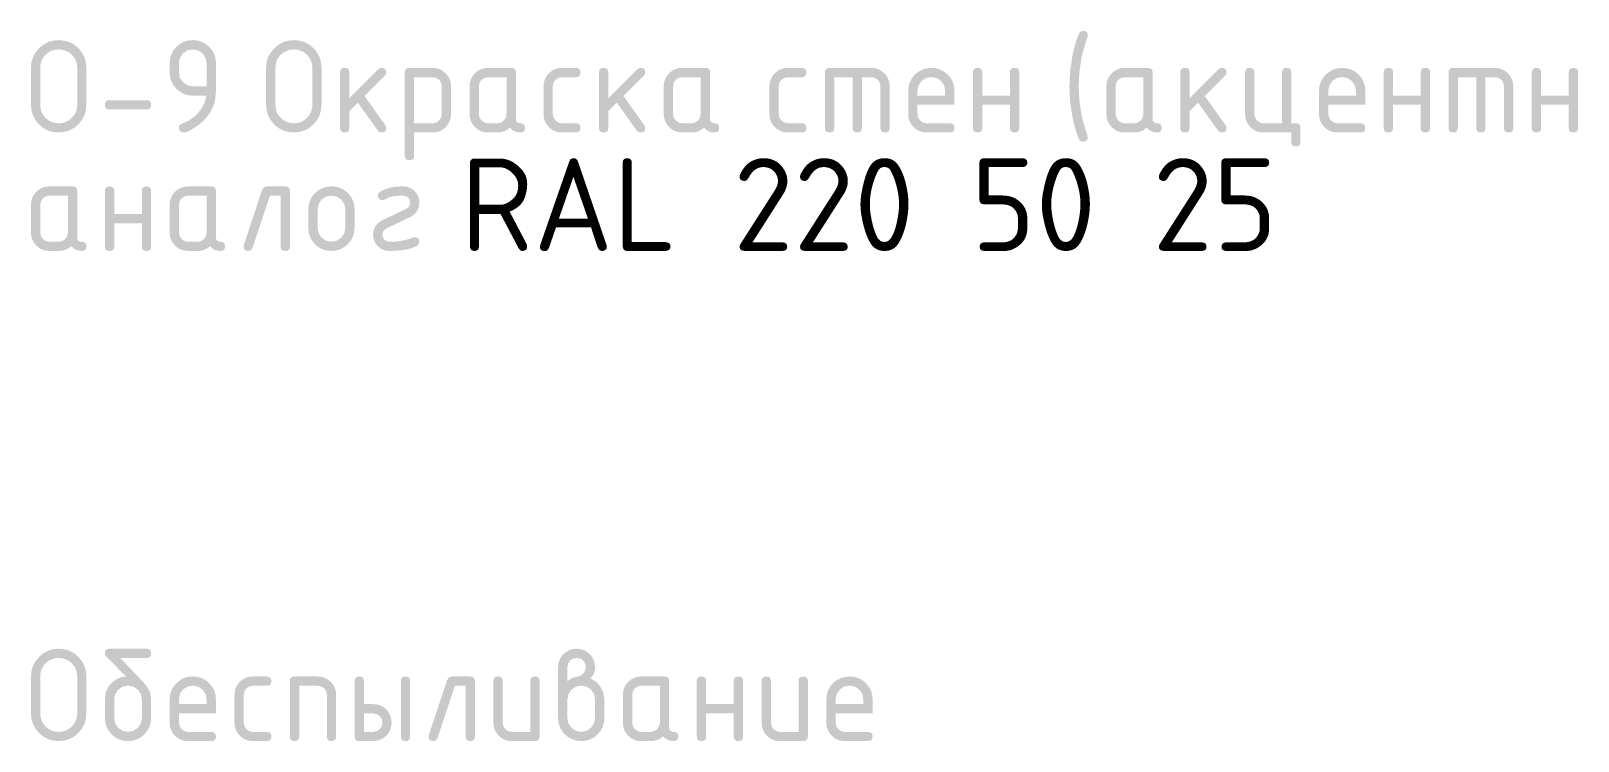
# Model space of a CAD drawing. Header units: millimetres. Extents: x 0 to 1189, y 0 to 841.
# Drawn here: x 1006.1 to 1056.8, y 478.2 to 501.5 of the extents above; entities that cross this region are included whole.
import ezdxf

# ---------------------------------------------------------------- set-up
doc = ezdxf.new("R2010")
doc.units = ezdxf.units.MM

msp = doc.modelspace()

# ---------------------------------------------------------------- hatches: boundary and pattern name
h = msp.add_hatch(color=7)
h.dxf.hatch_style = 2
h.paths.add_polyline_path([(1040.407595, 499.639265), (1040.42992, 499.182583), (1040.496892, 498.729208), (1040.528441, 498.582886), (1040.57234, 498.417289), (1040.628125, 498.231952), (1040.69533, 498.026409), (1040.708559, 497.971287), (1040.697741, 497.91527), (1040.661706, 497.865454), (1040.613543, 497.83307), (1040.555872, 497.82301), (1040.476015, 497.83934), (1040.424683, 497.89081), (1040.365212, 498.040706), (1040.307757, 498.217267), (1040.252678, 498.42008), (1040.200339, 498.648731), (1040.127785, 499.14069), (1040.102773, 499.639265), (1040.127785, 500.137632), (1040.200339, 500.629799), (1040.252678, 500.858303), (1040.307757, 501.060504), (1040.365212, 501.235731), (1040.424683, 501.38331), (1040.476015, 501.438156), (1040.555872, 501.454968), (1040.622518, 501.445459), (1040.67025, 501.416934), (1040.698964, 501.369392), (1040.708559, 501.302832), (1040.69533, 501.247711), (1040.628125, 501.04464), (1040.57234, 500.860482), (1040.528441, 500.695341), (1040.496892, 500.549321), (1040.42992, 500.095947)])
h = msp.add_hatch(color=7)
h.paths.add_polyline_path([(1007.598452, 499.03403), (1007.598452, 500.244499), (1007.587299, 500.366662), (1007.553873, 500.479317), (1007.498226, 500.582463), (1007.42041, 500.676101), (1007.329313, 500.7516), (1007.227416, 500.805912), (1007.11508, 500.838726), (1006.992667, 500.849733), (1006.870504, 500.838726), (1006.757849, 500.805912), (1006.654703, 500.7516), (1006.561065, 500.676101), (1006.483938, 500.582463), (1006.429807, 500.479317), (1006.397897, 500.366662), (1006.387432, 500.244499), (1006.387432, 499.03403), (1006.397897, 498.911617), (1006.429807, 498.799282), (1006.483938, 498.697384), (1006.561065, 498.606287), (1006.654703, 498.528471), (1006.757849, 498.472824), (1006.870504, 498.439398), (1006.992667, 498.428245), (1007.11508, 498.439398), (1007.227416, 498.472824), (1007.329313, 498.528471), (1007.42041, 498.606287), (1007.498226, 498.697384), (1007.553873, 498.799282), (1007.587299, 498.911617)])
h.paths.add_polyline_path([(1007.898865, 499.03403), (1007.882216, 498.852896), (1007.832236, 498.685042), (1007.748874, 498.530728), (1007.632076, 498.390211), (1007.494109, 498.274335), (1007.341104, 498.192462), (1007.173732, 498.143869), (1006.992667, 498.127832), (1006.810223, 498.143869), (1006.642714, 498.192462), (1006.489364, 498.274335), (1006.349398, 498.390211), (1006.232834, 498.530728), (1006.149445, 498.685042), (1006.099336, 498.852896), (1006.08261, 499.03403), (1006.08261, 500.244499), (1006.099336, 500.427253), (1006.149445, 500.594865), (1006.232834, 500.748112), (1006.349398, 500.887767), (1006.489364, 501.004565), (1006.642714, 501.087927), (1006.810223, 501.137907), (1006.992667, 501.154555), (1007.173801, 501.137976), (1007.341655, 501.088479), (1007.495969, 501.006425), (1007.636486, 500.892177), (1007.750734, 500.7516), (1007.832788, 500.596863), (1007.882285, 500.427864), (1007.898865, 500.244499)])
h = msp.add_hatch(color=7)
h.paths.add_polyline_path([(1011.838146, 499.639265), (1011.838146, 500.396634), (1011.805831, 500.572059), (1011.706957, 500.718544), (1011.560058, 500.817418), (1011.385047, 500.849733), (1011.210036, 500.817418), (1011.063137, 500.718544), (1010.964263, 500.572059), (1010.931948, 500.396634), (1010.931948, 500.096222), (1010.964263, 499.919075), (1011.063137, 499.770454), (1011.210036, 499.673027), (1011.385047, 499.639265)])
h.paths.add_polyline_path([(1011.080225, 498.127832), (1011.025655, 498.137892), (1010.974392, 498.170276), (1010.942008, 498.221539), (1010.931948, 498.276109), (1010.950483, 498.362168), (1011.004157, 498.407299), (1011.156293, 498.467588), (1011.283623, 498.534078), (1011.498571, 498.703163), (1011.661275, 498.892919), (1011.771578, 499.103346), (1011.829326, 499.334443), (1011.385047, 499.334443), (1011.23255, 499.348645), (1011.092352, 499.391011), (1010.964142, 499.461179), (1010.847612, 499.558787), (1010.750607, 499.67549), (1010.681765, 499.803251), (1010.640725, 499.942175), (1010.627126, 500.092364), (1010.627126, 500.396634), (1010.640725, 500.54914), (1010.681765, 500.689399), (1010.750607, 500.817772), (1010.847612, 500.934621), (1010.964142, 501.03154), (1011.092352, 501.100192), (1011.23255, 501.141042), (1011.385047, 501.154555), (1011.537544, 501.141042), (1011.677742, 501.100192), (1011.805951, 501.03154), (1011.922482, 500.934621), (1012.017627, 500.820321), (1012.086675, 500.693257), (1012.128748, 500.553481), (1012.142968, 500.401044), (1012.142968, 499.490988), (1012.131659, 499.302471), (1012.097768, 499.124283), (1012.041346, 498.956418), (1011.962445, 498.798868), (1011.861116, 498.651628), (1011.737411, 498.514691), (1011.591382, 498.38805), (1011.423081, 498.2717), (1011.316024, 498.20806), (1011.223127, 498.163179), (1011.144493, 498.136592)])
h = msp.add_hatch(color=7)
h.paths.add_polyline_path([(1015.302359, 499.03403), (1015.302359, 500.244499), (1015.291206, 500.366662), (1015.25778, 500.479317), (1015.202133, 500.582463), (1015.124317, 500.676101), (1015.03322, 500.7516), (1014.931323, 500.805912), (1014.818987, 500.838726), (1014.696574, 500.849733), (1014.574411, 500.838726), (1014.461756, 500.805912), (1014.35861, 500.7516), (1014.264972, 500.676101), (1014.187845, 500.582463), (1014.133714, 500.479317), (1014.101804, 500.366662), (1014.09134, 500.244499), (1014.09134, 499.03403), (1014.101804, 498.911617), (1014.133714, 498.799282), (1014.187845, 498.697384), (1014.264972, 498.606287), (1014.35861, 498.528471), (1014.461756, 498.472824), (1014.574411, 498.439398), (1014.696574, 498.428245), (1014.818987, 498.439398), (1014.931323, 498.472824), (1015.03322, 498.528471), (1015.124317, 498.606287), (1015.202133, 498.697384), (1015.25778, 498.799282), (1015.291206, 498.911617)])
h.paths.add_polyline_path([(1015.602772, 499.03403), (1015.586123, 498.852896), (1015.536144, 498.685042), (1015.452781, 498.530728), (1015.335984, 498.390211), (1015.198016, 498.274335), (1015.045011, 498.192462), (1014.877639, 498.143869), (1014.696574, 498.127832), (1014.51413, 498.143869), (1014.346621, 498.192462), (1014.193271, 498.274335), (1014.053306, 498.390211), (1013.936741, 498.530728), (1013.853352, 498.685042), (1013.803243, 498.852896), (1013.786517, 499.03403), (1013.786517, 500.244499), (1013.803243, 500.427253), (1013.853352, 500.594865), (1013.936741, 500.748112), (1014.053306, 500.887767), (1014.193271, 501.004565), (1014.346621, 501.087927), (1014.51413, 501.137907), (1014.696574, 501.154555), (1014.877708, 501.137976), (1015.045562, 501.088479), (1015.199876, 501.006425), (1015.340393, 500.892177), (1015.454641, 500.7516), (1015.536695, 500.596863), (1015.586192, 500.427864), (1015.602772, 500.244499)])
h = msp.add_hatch(color=7)
h.dxf.hatch_style = 2
h.paths.add_polyline_path([(1016.513951, 499.249555), (1017.466451, 500.202055), (1017.51296, 500.234439), (1017.572284, 500.244499), (1017.639162, 500.235051), (1017.686868, 500.206948), (1017.715454, 500.160551), (1017.724971, 500.096222), (1017.712707, 500.038551), (1017.678118, 499.990389), (1017.013352, 499.321765), (1017.695205, 498.364855), (1017.724971, 498.276109), (1017.715454, 498.20992), (1017.686868, 498.16373), (1017.639162, 498.13666), (1017.572284, 498.127832), (1017.499386, 498.143611), (1017.445505, 498.191222), (1016.793417, 499.105688), (1016.513951, 498.822364), (1016.513951, 498.276109), (1016.504443, 498.20992), (1016.475917, 498.16373), (1016.428375, 498.13666), (1016.361816, 498.127832), (1016.294938, 498.13666), (1016.247232, 498.16373), (1016.218646, 498.20992), (1016.209129, 498.276109), (1016.209129, 500.096222), (1016.218646, 500.160551), (1016.247232, 500.206948), (1016.294938, 500.235051), (1016.361816, 500.244499), (1016.428375, 500.235051), (1016.475917, 500.206948), (1016.504443, 500.160551), (1016.513951, 500.096222)])
h = msp.add_hatch(color=7)
h.paths.add_polyline_path([(1018.331033, 500.096222), (1018.34055, 500.160551), (1018.369136, 500.206948), (1018.416842, 500.235051), (1018.48372, 500.244499), (1019.241089, 500.244499), (1019.363502, 500.233414), (1019.475838, 500.200471), (1019.577736, 500.146133), (1019.668833, 500.070866), (1019.746649, 499.977229), (1019.802296, 499.874082), (1019.835722, 499.761428), (1019.846875, 499.639265), (1019.846875, 498.733067), (1019.835722, 498.610904), (1019.802296, 498.498249), (1019.746649, 498.395103), (1019.668833, 498.301465), (1019.577736, 498.224338), (1019.475838, 498.170207), (1019.363502, 498.138297), (1019.241089, 498.127832), (1018.635855, 498.127832), (1018.635855, 497.366053), (1018.626347, 497.301724), (1018.597821, 497.255328), (1018.550279, 497.227224), (1018.48372, 497.217776), (1018.416842, 497.227224), (1018.369136, 497.255328), (1018.34055, 497.301724), (1018.331033, 497.366053)])
h.paths.add_polyline_path([(1018.635855, 499.939677), (1018.635855, 498.428245), (1019.241089, 498.428245), (1019.356638, 498.450569), (1019.452756, 498.517542), (1019.519729, 498.615796), (1019.542053, 498.733067), (1019.542053, 499.639265), (1019.52028, 499.756536), (1019.457166, 499.85479), (1019.358843, 499.919558), (1019.241089, 499.939677)])
h = msp.add_hatch(color=7)
h.paths.add_polyline_path([(1021.663957, 499.939677), (1021.058723, 499.939677), (1020.940969, 499.917904), (1020.842646, 499.85479), (1020.779532, 499.756536), (1020.757759, 499.639265), (1020.757759, 498.733067), (1020.780083, 498.617449), (1020.847056, 498.517542), (1020.944828, 498.450569), (1021.058723, 498.428245), (1021.362993, 498.428245), (1021.478542, 498.450569), (1021.57466, 498.517542), (1021.641633, 498.615796), (1021.663957, 498.733067)])
h.paths.add_polyline_path([(1022.269191, 498.276109), (1022.259743, 498.20992), (1022.23164, 498.16373), (1022.185243, 498.13666), (1022.120915, 498.127832), (1022.018518, 498.13741), (1021.926818, 498.166417), (1021.84535, 498.215269), (1021.773649, 498.284378), (1021.683982, 498.215269), (1021.585891, 498.166417), (1021.479016, 498.13741), (1021.362993, 498.127832), (1021.058723, 498.127832), (1020.93631, 498.138297), (1020.823974, 498.170207), (1020.722077, 498.224338), (1020.63098, 498.301465), (1020.553164, 498.394483), (1020.497517, 498.496595), (1020.464091, 498.609043), (1020.452937, 498.733067), (1020.452937, 499.639265), (1020.464091, 499.761428), (1020.497517, 499.874082), (1020.553164, 499.977229), (1020.63098, 500.070866), (1020.722077, 500.146133), (1020.823974, 500.200471), (1020.93631, 500.233414), (1021.058723, 500.244499), (1021.816092, 500.244499), (1021.88297, 500.235051), (1021.930676, 500.206948), (1021.959262, 500.160551), (1021.968779, 500.096222), (1021.968779, 498.580931), (1021.978288, 498.514053), (1022.006813, 498.466347), (1022.054355, 498.437762), (1022.120915, 498.428245), (1022.185243, 498.418736), (1022.23164, 498.390211), (1022.259743, 498.342669)])
h = msp.add_hatch(color=7)
h.dxf.hatch_style = 2
h.paths.add_polyline_path([(1023.180371, 499.639265), (1023.180371, 498.733067), (1023.202695, 498.617449), (1023.269668, 498.517542), (1023.367439, 498.450569), (1023.481334, 498.428245), (1023.933882, 498.428245), (1024.00076, 498.418736), (1024.048466, 498.390211), (1024.077052, 498.342669), (1024.086569, 498.276109), (1024.077052, 498.20992), (1024.048466, 498.16373), (1024.00076, 498.13666), (1023.933882, 498.127832), (1023.481334, 498.127832), (1023.358921, 498.138297), (1023.246585, 498.170207), (1023.144688, 498.224338), (1023.053591, 498.301465), (1022.975775, 498.394483), (1022.920128, 498.496595), (1022.886702, 498.609043), (1022.875549, 498.733067), (1022.875549, 499.639265), (1022.886702, 499.761428), (1022.920128, 499.874082), (1022.975775, 499.977229), (1023.053591, 500.070866), (1023.144688, 500.146133), (1023.246585, 500.200471), (1023.358921, 500.233414), (1023.481334, 500.244499), (1023.933882, 500.244499), (1024.00076, 500.234991), (1024.048466, 500.206465), (1024.077052, 500.158923), (1024.086569, 500.092364), (1024.077052, 500.025486), (1024.048466, 499.97778), (1024.00076, 499.949194), (1023.933882, 499.939677), (1023.481334, 499.939677), (1023.363581, 499.917904), (1023.265258, 499.85479), (1023.202144, 499.756536)])
h = msp.add_hatch(color=7)
h.dxf.hatch_style = 2
h.paths.add_polyline_path([(1024.997332, 499.249555), (1025.949832, 500.202055), (1025.996341, 500.234439), (1026.055665, 500.244499), (1026.122543, 500.235051), (1026.170249, 500.206948), (1026.198835, 500.160551), (1026.208352, 500.096222), (1026.196087, 500.038551), (1026.161498, 499.990389), (1025.496733, 499.321765), (1026.178586, 498.364855), (1026.208352, 498.276109), (1026.198835, 498.20992), (1026.170249, 498.16373), (1026.122543, 498.13666), (1026.055665, 498.127832), (1025.982767, 498.143611), (1025.928886, 498.191222), (1025.276798, 499.105688), (1024.997332, 498.822364), (1024.997332, 498.276109), (1024.987823, 498.20992), (1024.959298, 498.16373), (1024.911756, 498.13666), (1024.845196, 498.127832), (1024.778319, 498.13666), (1024.730613, 498.16373), (1024.702027, 498.20992), (1024.69251, 498.276109), (1024.69251, 500.096222), (1024.702027, 500.160551), (1024.730613, 500.206948), (1024.778319, 500.235051), (1024.845196, 500.244499), (1024.911756, 500.235051), (1024.959298, 500.206948), (1024.987823, 500.160551), (1024.997332, 500.096222)])
h = msp.add_hatch(color=7)
h.paths.add_polyline_path([(1028.025434, 499.939677), (1027.420199, 499.939677), (1027.302446, 499.917904), (1027.204123, 499.85479), (1027.141009, 499.756536), (1027.119236, 499.639265), (1027.119236, 498.733067), (1027.14156, 498.617449), (1027.208533, 498.517542), (1027.306305, 498.450569), (1027.420199, 498.428245), (1027.72447, 498.428245), (1027.840019, 498.450569), (1027.936137, 498.517542), (1028.00311, 498.615796), (1028.025434, 498.733067)])
h.paths.add_polyline_path([(1028.630668, 498.276109), (1028.62122, 498.20992), (1028.593117, 498.16373), (1028.54672, 498.13666), (1028.482391, 498.127832), (1028.379994, 498.13741), (1028.288295, 498.166417), (1028.206827, 498.215269), (1028.135126, 498.284378), (1028.045458, 498.215269), (1027.947368, 498.166417), (1027.840492, 498.13741), (1027.72447, 498.127832), (1027.420199, 498.127832), (1027.297787, 498.138297), (1027.185451, 498.170207), (1027.083553, 498.224338), (1026.992456, 498.301465), (1026.91464, 498.394483), (1026.858993, 498.496595), (1026.825567, 498.609043), (1026.814414, 498.733067), (1026.814414, 499.639265), (1026.825567, 499.761428), (1026.858993, 499.874082), (1026.91464, 499.977229), (1026.992456, 500.070866), (1027.083553, 500.146133), (1027.185451, 500.200471), (1027.297787, 500.233414), (1027.420199, 500.244499), (1028.177569, 500.244499), (1028.244447, 500.235051), (1028.292153, 500.206948), (1028.320739, 500.160551), (1028.330256, 500.096222), (1028.330256, 498.580931), (1028.339764, 498.514053), (1028.36829, 498.466347), (1028.415832, 498.437762), (1028.482391, 498.428245), (1028.54672, 498.418736), (1028.593117, 498.390211), (1028.62122, 498.342669)])
h = msp.add_hatch(color=7)
h.dxf.hatch_style = 2
h.paths.add_polyline_path([(1030.582607, 499.639265), (1030.582607, 498.733067), (1030.604932, 498.617449), (1030.671904, 498.517542), (1030.769676, 498.450569), (1030.883571, 498.428245), (1031.336119, 498.428245), (1031.402997, 498.418736), (1031.450702, 498.390211), (1031.479288, 498.342669), (1031.488805, 498.276109), (1031.479288, 498.20992), (1031.450702, 498.16373), (1031.402997, 498.13666), (1031.336119, 498.127832), (1030.883571, 498.127832), (1030.761158, 498.138297), (1030.648822, 498.170207), (1030.546925, 498.224338), (1030.455828, 498.301465), (1030.378012, 498.394483), (1030.322365, 498.496595), (1030.288939, 498.609043), (1030.277785, 498.733067), (1030.277785, 499.639265), (1030.288939, 499.761428), (1030.322365, 499.874082), (1030.378012, 499.977229), (1030.455828, 500.070866), (1030.546925, 500.146133), (1030.648822, 500.200471), (1030.761158, 500.233414), (1030.883571, 500.244499), (1031.336119, 500.244499), (1031.402997, 500.234991), (1031.450702, 500.206465), (1031.479288, 500.158923), (1031.488805, 500.092364), (1031.479288, 500.025486), (1031.450702, 499.97778), (1031.402997, 499.949194), (1031.336119, 499.939677), (1030.883571, 499.939677), (1030.765817, 499.917904), (1030.667494, 499.85479), (1030.60438, 499.756536)])
h = msp.add_hatch(color=7)
h.dxf.hatch_style = 2
h.paths.add_polyline_path([(1032.247433, 500.244499), (1033.610588, 500.244499), (1033.732062, 500.233414), (1033.843201, 500.200471), (1033.944832, 500.146133), (1034.03778, 500.070866), (1034.115596, 499.977229), (1034.171243, 499.874082), (1034.204669, 499.761428), (1034.215823, 499.639265), (1034.215823, 498.276109), (1034.206306, 498.20992), (1034.17772, 498.16373), (1034.130014, 498.13666), (1034.063136, 498.127832), (1033.996577, 498.13666), (1033.949035, 498.16373), (1033.920509, 498.20992), (1033.911001, 498.276109), (1033.911001, 499.639265), (1033.889228, 499.756536), (1033.826114, 499.85479), (1033.727859, 499.919558), (1033.610588, 499.939677), (1033.305766, 499.939677), (1033.305766, 498.276109), (1033.296249, 498.20992), (1033.267664, 498.16373), (1033.219958, 498.13666), (1033.15308, 498.127832), (1033.088984, 498.13666), (1033.042561, 498.16373), (1033.014328, 498.20992), (1033.004803, 498.276109), (1033.004803, 499.939677), (1032.399568, 499.939677), (1032.399568, 498.276109), (1032.39006, 498.20992), (1032.361535, 498.16373), (1032.313992, 498.13666), (1032.247433, 498.127832), (1032.180555, 498.13666), (1032.132849, 498.16373), (1032.104263, 498.20992), (1032.094746, 498.276109), (1032.094746, 500.096222), (1032.104263, 500.160551), (1032.132849, 500.206948), (1032.180555, 500.235051)])
h = msp.add_hatch(color=7)
h.paths.add_polyline_path([(1035.580222, 499.944087), (1035.405211, 499.911772), (1035.258312, 499.812898), (1035.159438, 499.665999), (1035.127123, 499.490988), (1035.127123, 499.338301), (1036.033321, 499.338301), (1036.033321, 499.490988), (1036.001006, 499.665999), (1035.902132, 499.812898), (1035.755233, 499.911772)])
h.paths.add_polyline_path([(1035.127123, 499.03403), (1035.127123, 498.733067), (1035.149447, 498.617449), (1035.21642, 498.517542), (1035.314192, 498.450569), (1035.428086, 498.428245), (1036.185456, 498.428245), (1036.252334, 498.418736), (1036.30004, 498.390211), (1036.328626, 498.342669), (1036.338143, 498.276109), (1036.328626, 498.20992), (1036.30004, 498.16373), (1036.252334, 498.13666), (1036.185456, 498.127832), (1035.428086, 498.127832), (1035.305674, 498.138297), (1035.193338, 498.170207), (1035.09144, 498.224338), (1035.000343, 498.301465), (1034.922527, 498.394483), (1034.86688, 498.496595), (1034.833454, 498.609043), (1034.822301, 498.733067), (1034.822301, 499.486578), (1034.8359, 499.639084), (1034.87694, 499.779342), (1034.945782, 499.907715), (1035.042787, 500.024564), (1035.159317, 500.121251), (1035.287527, 500.189929), (1035.427725, 500.230908), (1035.580222, 500.244499), (1035.732719, 500.230968), (1035.872917, 500.190411), (1036.001126, 500.122879), (1036.117657, 500.028423), (1036.214662, 499.911892), (1036.283504, 499.783683), (1036.324543, 499.643485), (1036.338143, 499.490988), (1036.338143, 499.03403)])
h = msp.add_hatch(color=7)
h.dxf.hatch_style = 2
h.paths.add_polyline_path([(1037.249027, 499.03403), (1037.249027, 498.276109), (1037.239518, 498.20992), (1037.210993, 498.16373), (1037.163451, 498.13666), (1037.096892, 498.127832), (1037.030014, 498.13666), (1036.982308, 498.16373), (1036.953722, 498.20992), (1036.944205, 498.276109), (1036.944205, 500.096222), (1036.953722, 500.160551), (1036.982308, 500.206948), (1037.030014, 500.235051), (1037.096892, 500.244499), (1037.163451, 500.235051), (1037.210993, 500.206948), (1037.239518, 500.160551), (1037.249027, 500.096222), (1037.249027, 499.338301), (1038.155225, 499.338301), (1038.155225, 500.096222), (1038.164733, 500.160551), (1038.193259, 500.206948), (1038.240801, 500.235051), (1038.30736, 500.244499), (1038.374238, 500.235051), (1038.421944, 500.206948), (1038.45053, 500.160551), (1038.460047, 500.096222), (1038.460047, 498.276109), (1038.45053, 498.20992), (1038.421944, 498.16373), (1038.374238, 498.13666), (1038.30736, 498.127832), (1038.240801, 498.13666), (1038.193259, 498.16373), (1038.164733, 498.20992), (1038.155225, 498.276109), (1038.155225, 499.03403)])
h = msp.add_hatch(color=7)
h.paths.add_polyline_path([(1042.525104, 499.939677), (1041.91987, 499.939677), (1041.802116, 499.917904), (1041.703793, 499.85479), (1041.640679, 499.756536), (1041.618906, 499.639265), (1041.618906, 498.733067), (1041.64123, 498.617449), (1041.708203, 498.517542), (1041.805975, 498.450569), (1041.91987, 498.428245), (1042.22414, 498.428245), (1042.339689, 498.450569), (1042.435807, 498.517542), (1042.50278, 498.615796), (1042.525104, 498.733067)])
h.paths.add_polyline_path([(1043.130338, 498.276109), (1043.12089, 498.20992), (1043.092787, 498.16373), (1043.04639, 498.13666), (1042.982061, 498.127832), (1042.879665, 498.13741), (1042.787965, 498.166417), (1042.706497, 498.215269), (1042.634796, 498.284378), (1042.545129, 498.215269), (1042.447038, 498.166417), (1042.340163, 498.13741), (1042.22414, 498.127832), (1041.91987, 498.127832), (1041.797457, 498.138297), (1041.685121, 498.170207), (1041.583224, 498.224338), (1041.492127, 498.301465), (1041.41431, 498.394483), (1041.358664, 498.496595), (1041.325238, 498.609043), (1041.314084, 498.733067), (1041.314084, 499.639265), (1041.325238, 499.761428), (1041.358664, 499.874082), (1041.41431, 499.977229), (1041.492127, 500.070866), (1041.583224, 500.146133), (1041.685121, 500.200471), (1041.797457, 500.233414), (1041.91987, 500.244499), (1042.677239, 500.244499), (1042.744117, 500.235051), (1042.791823, 500.206948), (1042.820409, 500.160551), (1042.829926, 500.096222), (1042.829926, 498.580931), (1042.839435, 498.514053), (1042.86796, 498.466347), (1042.915502, 498.437762), (1042.982061, 498.428245), (1043.04639, 498.418736), (1043.092787, 498.390211), (1043.12089, 498.342669)])
h = msp.add_hatch(color=7)
h.dxf.hatch_style = 2
h.paths.add_polyline_path([(1044.041518, 499.249555), (1044.994018, 500.202055), (1045.040526, 500.234439), (1045.099851, 500.244499), (1045.166729, 500.235051), (1045.214435, 500.206948), (1045.243021, 500.160551), (1045.252538, 500.096222), (1045.240273, 500.038551), (1045.205684, 499.990389), (1044.540919, 499.321765), (1045.222772, 498.364855), (1045.252538, 498.276109), (1045.243021, 498.20992), (1045.214435, 498.16373), (1045.166729, 498.13666), (1045.099851, 498.127832), (1045.026953, 498.143611), (1044.973072, 498.191222), (1044.320984, 499.105688), (1044.041518, 498.822364), (1044.041518, 498.276109), (1044.032009, 498.20992), (1044.003484, 498.16373), (1043.955942, 498.13666), (1043.889382, 498.127832), (1043.822504, 498.13666), (1043.774798, 498.16373), (1043.746213, 498.20992), (1043.736696, 498.276109), (1043.736696, 500.096222), (1043.746213, 500.160551), (1043.774798, 500.206948), (1043.822504, 500.235051), (1043.889382, 500.244499), (1043.955942, 500.235051), (1044.003484, 500.206948), (1044.032009, 500.160551), (1044.041518, 500.096222)])
h = msp.add_hatch(color=7)
h.dxf.hatch_style = 2
h.paths.add_polyline_path([(1047.526577, 498.428245), (1047.590906, 498.418797), (1047.637302, 498.390693), (1047.665406, 498.344296), (1047.674854, 498.279968), (1047.674854, 497.82301), (1047.665406, 497.756451), (1047.637302, 497.708909), (1047.590906, 497.680383), (1047.526577, 497.670875), (1047.460018, 497.680383), (1047.412476, 497.708909), (1047.38395, 497.756451), (1047.374442, 497.82301), (1047.374442, 498.127832), (1046.464385, 498.127832), (1046.341972, 498.138297), (1046.229636, 498.170207), (1046.127739, 498.224338), (1046.036642, 498.301465), (1045.958826, 498.395103), (1045.903179, 498.498249), (1045.869753, 498.610904), (1045.8586, 498.733067), (1045.8586, 500.096222), (1045.868117, 500.160551), (1045.896702, 500.206948), (1045.944408, 500.235051), (1046.011286, 500.244499), (1046.077846, 500.235051), (1046.125388, 500.206948), (1046.153913, 500.160551), (1046.163422, 500.096222), (1046.163422, 498.733067), (1046.185746, 498.617449), (1046.252719, 498.517542), (1046.35049, 498.450569), (1046.464385, 498.428245), (1047.06962, 498.428245), (1047.06962, 500.096222), (1047.079128, 500.160551), (1047.107653, 500.206948), (1047.155196, 500.235051), (1047.221755, 500.244499), (1047.288633, 500.235051), (1047.336339, 500.206948), (1047.364925, 500.160551), (1047.374442, 500.096222), (1047.374442, 498.428245)])
h = msp.add_hatch(color=7)
h.paths.add_polyline_path([(1049.039132, 499.944087), (1048.864121, 499.911772), (1048.717223, 499.812898), (1048.618348, 499.665999), (1048.586033, 499.490988), (1048.586033, 499.338301), (1049.492231, 499.338301), (1049.492231, 499.490988), (1049.459916, 499.665999), (1049.361042, 499.812898), (1049.214143, 499.911772)])
h.paths.add_polyline_path([(1048.586033, 499.03403), (1048.586033, 498.733067), (1048.608358, 498.617449), (1048.67533, 498.517542), (1048.773102, 498.450569), (1048.886997, 498.428245), (1049.644367, 498.428245), (1049.711245, 498.418736), (1049.75895, 498.390211), (1049.787536, 498.342669), (1049.797053, 498.276109), (1049.787536, 498.20992), (1049.75895, 498.16373), (1049.711245, 498.13666), (1049.644367, 498.127832), (1048.886997, 498.127832), (1048.764584, 498.138297), (1048.652248, 498.170207), (1048.550351, 498.224338), (1048.459254, 498.301465), (1048.381438, 498.394483), (1048.325791, 498.496595), (1048.292365, 498.609043), (1048.281211, 498.733067), (1048.281211, 499.486578), (1048.294811, 499.639084), (1048.33585, 499.779342), (1048.404692, 499.907715), (1048.501697, 500.024564), (1048.618228, 500.121251), (1048.746437, 500.189929), (1048.886635, 500.230908), (1049.039132, 500.244499), (1049.191629, 500.230968), (1049.331828, 500.190411), (1049.460037, 500.122879), (1049.576567, 500.028423), (1049.673572, 499.911892), (1049.742414, 499.783683), (1049.783454, 499.643485), (1049.797053, 499.490988), (1049.797053, 499.03403)])
h = msp.add_hatch(color=7)
h.dxf.hatch_style = 2
h.paths.add_polyline_path([(1050.707937, 499.03403), (1050.707937, 498.276109), (1050.698429, 498.20992), (1050.669903, 498.16373), (1050.622361, 498.13666), (1050.555802, 498.127832), (1050.488924, 498.13666), (1050.441218, 498.16373), (1050.412632, 498.20992), (1050.403115, 498.276109), (1050.403115, 500.096222), (1050.412632, 500.160551), (1050.441218, 500.206948), (1050.488924, 500.235051), (1050.555802, 500.244499), (1050.622361, 500.235051), (1050.669903, 500.206948), (1050.698429, 500.160551), (1050.707937, 500.096222), (1050.707937, 499.338301), (1051.614135, 499.338301), (1051.614135, 500.096222), (1051.623644, 500.160551), (1051.652169, 500.206948), (1051.699711, 500.235051), (1051.766271, 500.244499), (1051.833149, 500.235051), (1051.880855, 500.206948), (1051.90944, 500.160551), (1051.918957, 500.096222), (1051.918957, 498.276109), (1051.90944, 498.20992), (1051.880855, 498.16373), (1051.833149, 498.13666), (1051.766271, 498.127832), (1051.699711, 498.13666), (1051.652169, 498.16373), (1051.623644, 498.20992), (1051.614135, 498.276109), (1051.614135, 499.03403)])
h = msp.add_hatch(color=7)
h.dxf.hatch_style = 2
h.paths.add_polyline_path([(1052.677706, 500.244499), (1054.040861, 500.244499), (1054.162335, 500.233414), (1054.273474, 500.200471), (1054.375104, 500.146133), (1054.468053, 500.070866), (1054.545869, 499.977229), (1054.601516, 499.874082), (1054.634942, 499.761428), (1054.646096, 499.639265), (1054.646096, 498.276109), (1054.636579, 498.20992), (1054.607993, 498.16373), (1054.560287, 498.13666), (1054.493409, 498.127832), (1054.42685, 498.13666), (1054.379307, 498.16373), (1054.350782, 498.20992), (1054.341274, 498.276109), (1054.341274, 499.639265), (1054.319501, 499.756536), (1054.256386, 499.85479), (1054.158132, 499.919558), (1054.040861, 499.939677), (1053.736039, 499.939677), (1053.736039, 498.276109), (1053.726522, 498.20992), (1053.697936, 498.16373), (1053.650231, 498.13666), (1053.583353, 498.127832), (1053.519257, 498.13666), (1053.472834, 498.16373), (1053.444601, 498.20992), (1053.435076, 498.276109), (1053.435076, 499.939677), (1052.829841, 499.939677), (1052.829841, 498.276109), (1052.820333, 498.20992), (1052.791807, 498.16373), (1052.744265, 498.13666), (1052.677706, 498.127832), (1052.610828, 498.13666), (1052.563122, 498.16373), (1052.534536, 498.20992), (1052.525019, 498.276109), (1052.525019, 500.096222), (1052.534536, 500.160551), (1052.563122, 500.206948), (1052.610828, 500.235051)])
h = msp.add_hatch(color=7)
h.dxf.hatch_style = 2
h.paths.add_polyline_path([(1055.557396, 499.03403), (1055.557396, 498.276109), (1055.547887, 498.20992), (1055.519362, 498.16373), (1055.47182, 498.13666), (1055.40526, 498.127832), (1055.338382, 498.13666), (1055.290677, 498.16373), (1055.262091, 498.20992), (1055.252574, 498.276109), (1055.252574, 500.096222), (1055.262091, 500.160551), (1055.290677, 500.206948), (1055.338382, 500.235051), (1055.40526, 500.244499), (1055.47182, 500.235051), (1055.519362, 500.206948), (1055.547887, 500.160551), (1055.557396, 500.096222), (1055.557396, 499.338301), (1056.463594, 499.338301), (1056.463594, 500.096222), (1056.473102, 500.160551), (1056.501628, 500.206948), (1056.54917, 500.235051), (1056.615729, 500.244499), (1056.682607, 500.235051), (1056.730313, 500.206948), (1056.758899, 500.160551), (1056.768416, 500.096222), (1056.768416, 498.276109), (1056.758899, 498.20992), (1056.730313, 498.16373), (1056.682607, 498.13666), (1056.615729, 498.127832), (1056.54917, 498.13666), (1056.501628, 498.16373), (1056.473102, 498.20992), (1056.463594, 498.276109), (1056.463594, 499.03403)])
h = msp.add_hatch(color=7)
h.dxf.hatch_style = 2
h.paths.add_polyline_path([(1009.868377, 498.881344), (1008.657909, 498.881344), (1008.591031, 498.890861), (1008.543325, 498.919446), (1008.514739, 498.967152), (1008.505222, 499.03403), (1008.514739, 499.10059), (1008.543325, 499.148132), (1008.591031, 499.176657), (1008.657909, 499.186166), (1009.868377, 499.186166), (1009.935255, 499.176657), (1009.982961, 499.148132), (1010.011547, 499.10059), (1010.021064, 499.03403), (1010.011547, 498.967152), (1009.982961, 498.919446), (1009.935255, 498.890861)])
h = msp.add_hatch(color=7)
h.paths.add_polyline_path([(1007.29363, 496.056996), (1006.688396, 496.056996), (1006.570643, 496.035223), (1006.472319, 495.972109), (1006.409205, 495.873855), (1006.387432, 495.756584), (1006.387432, 494.850386), (1006.409757, 494.734769), (1006.476729, 494.634861), (1006.574501, 494.567888), (1006.688396, 494.545564), (1006.992667, 494.545564), (1007.108215, 494.567888), (1007.204333, 494.634861), (1007.271306, 494.733115), (1007.29363, 494.850386)])
h.paths.add_polyline_path([(1007.898865, 494.393429), (1007.889416, 494.32724), (1007.861313, 494.28105), (1007.814916, 494.25398), (1007.750588, 494.245152), (1007.648191, 494.254729), (1007.556491, 494.283737), (1007.475023, 494.332588), (1007.403322, 494.401697), (1007.313655, 494.332588), (1007.215564, 494.283737), (1007.108689, 494.254729), (1006.992667, 494.245152), (1006.688396, 494.245152), (1006.565983, 494.255616), (1006.453647, 494.287526), (1006.35175, 494.341658), (1006.260653, 494.418785), (1006.182837, 494.511802), (1006.12719, 494.613915), (1006.093764, 494.726363), (1006.08261, 494.850386), (1006.08261, 495.756584), (1006.093764, 495.878747), (1006.12719, 495.991402), (1006.182837, 496.094548), (1006.260653, 496.188186), (1006.35175, 496.263452), (1006.453647, 496.31779), (1006.565983, 496.350734), (1006.688396, 496.361818), (1007.445766, 496.361818), (1007.512644, 496.35237), (1007.56035, 496.324267), (1007.588935, 496.27787), (1007.598452, 496.213542), (1007.598452, 494.698251), (1007.607961, 494.631373), (1007.636486, 494.583667), (1007.684028, 494.555081), (1007.750588, 494.545564), (1007.814916, 494.536056), (1007.861313, 494.50753), (1007.889416, 494.459988)])
h = msp.add_hatch(color=7)
h.dxf.hatch_style = 2
h.paths.add_polyline_path([(1008.809699, 495.15135), (1008.809699, 494.393429), (1008.80019, 494.32724), (1008.771665, 494.28105), (1008.724122, 494.25398), (1008.657563, 494.245152), (1008.590685, 494.25398), (1008.542979, 494.28105), (1008.514394, 494.32724), (1008.504877, 494.393429), (1008.504877, 496.213542), (1008.514394, 496.27787), (1008.542979, 496.324267), (1008.590685, 496.35237), (1008.657563, 496.361818), (1008.724122, 496.35237), (1008.771665, 496.324267), (1008.80019, 496.27787), (1008.809699, 496.213542), (1008.809699, 495.455621), (1009.715897, 495.455621), (1009.715897, 496.213542), (1009.725405, 496.27787), (1009.75393, 496.324267), (1009.801473, 496.35237), (1009.868032, 496.361818), (1009.93491, 496.35237), (1009.982616, 496.324267), (1010.011201, 496.27787), (1010.020719, 496.213542), (1010.020719, 494.393429), (1010.011201, 494.32724), (1009.982616, 494.28105), (1009.93491, 494.25398), (1009.868032, 494.245152), (1009.801473, 494.25398), (1009.75393, 494.28105), (1009.725405, 494.32724), (1009.715897, 494.393429), (1009.715897, 495.15135)])
h = msp.add_hatch(color=7)
h.paths.add_polyline_path([(1011.837455, 496.056996), (1011.232221, 496.056996), (1011.114467, 496.035223), (1011.016144, 495.972109), (1010.95303, 495.873855), (1010.931257, 495.756584), (1010.931257, 494.850386), (1010.953582, 494.734769), (1011.020554, 494.634861), (1011.118326, 494.567888), (1011.232221, 494.545564), (1011.536492, 494.545564), (1011.65204, 494.567888), (1011.748158, 494.634861), (1011.815131, 494.733115), (1011.837455, 494.850386)])
h.paths.add_polyline_path([(1012.44269, 494.393429), (1012.433241, 494.32724), (1012.405138, 494.28105), (1012.358741, 494.25398), (1012.294413, 494.245152), (1012.192016, 494.254729), (1012.100316, 494.283737), (1012.018848, 494.332588), (1011.947147, 494.401697), (1011.85748, 494.332588), (1011.759389, 494.283737), (1011.652514, 494.254729), (1011.536492, 494.245152), (1011.232221, 494.245152), (1011.109808, 494.255616), (1010.997472, 494.287526), (1010.895575, 494.341658), (1010.804478, 494.418785), (1010.726662, 494.511802), (1010.671015, 494.613915), (1010.637589, 494.726363), (1010.626435, 494.850386), (1010.626435, 495.756584), (1010.637589, 495.878747), (1010.671015, 495.991402), (1010.726662, 496.094548), (1010.804478, 496.188186), (1010.895575, 496.263452), (1010.997472, 496.31779), (1011.109808, 496.350734), (1011.232221, 496.361818), (1011.989591, 496.361818), (1012.056469, 496.35237), (1012.104175, 496.324267), (1012.13276, 496.27787), (1012.142277, 496.213542), (1012.142277, 494.698251), (1012.151786, 494.631373), (1012.180311, 494.583667), (1012.227853, 494.555081), (1012.294413, 494.545564), (1012.358741, 494.536056), (1012.405138, 494.50753), (1012.433241, 494.459988)])
h = msp.add_hatch(color=7)
h.dxf.hatch_style = 2
h.paths.add_polyline_path([(1013.806623, 496.361818), (1014.411857, 496.361818), (1014.478735, 496.35237), (1014.526441, 496.324267), (1014.555026, 496.27787), (1014.564544, 496.213542), (1014.564544, 494.393429), (1014.555026, 494.32724), (1014.526441, 494.28105), (1014.478735, 494.25398), (1014.411857, 494.245152), (1014.345298, 494.25398), (1014.297755, 494.28105), (1014.26923, 494.32724), (1014.259721, 494.393429), (1014.259721, 496.056996), (1013.912456, 496.056996), (1013.340846, 494.346575), (1013.290134, 494.270439), (1013.201388, 494.245152), (1013.13451, 494.25466), (1013.086804, 494.283186), (1013.058219, 494.330728), (1013.048702, 494.397287), (1013.057521, 494.444141), (1013.654487, 496.238897), (1013.714432, 496.332191)])
h = msp.add_hatch(color=7)
h.paths.add_polyline_path([(1015.17026, 494.998663), (1015.17026, 495.603897), (1015.18386, 495.756403), (1015.224899, 495.896662), (1015.293741, 496.025035), (1015.390746, 496.141884), (1015.507277, 496.23857), (1015.635486, 496.307248), (1015.775684, 496.348228), (1015.928181, 496.361818), (1016.080678, 496.348288), (1016.220877, 496.30773), (1016.349086, 496.240198), (1016.465616, 496.145742), (1016.562621, 496.029143), (1016.631463, 495.900451), (1016.672503, 495.758944), (1016.686102, 495.603897), (1016.686102, 494.998663), (1016.671822, 494.848707), (1016.629327, 494.709757), (1016.559133, 494.581867), (1016.461758, 494.465087), (1016.346838, 494.3684), (1016.218741, 494.299722), (1016.078758, 494.258743), (1015.928181, 494.245152), (1015.775684, 494.258743), (1015.635486, 494.299722), (1015.507277, 494.3684), (1015.390746, 494.465087), (1015.293741, 494.581867), (1015.224899, 494.709757), (1015.18386, 494.848707)])
h.paths.add_polyline_path([(1016.38128, 495.003073), (1016.38128, 495.608307), (1016.348965, 495.781871), (1016.250091, 495.930217), (1016.103192, 496.029091), (1015.928181, 496.061406), (1015.75317, 496.029091), (1015.606272, 495.930217), (1015.507397, 495.781871), (1015.475082, 495.608307), (1015.475082, 495.003073), (1015.507397, 494.826202), (1015.606272, 494.681163), (1015.75317, 494.580084), (1015.928181, 494.545564), (1016.103192, 494.580084), (1016.250091, 494.681163), (1016.348965, 494.827649)])
h = msp.add_hatch(color=7)
h.dxf.hatch_style = 2
h.paths.add_polyline_path([(1018.654974, 494.698251), (1018.721852, 494.688734), (1018.769558, 494.660148), (1018.798144, 494.612442), (1018.807661, 494.545564), (1018.785888, 494.469979), (1018.722774, 494.410516), (1018.556987, 494.338169), (1018.351461, 494.286493), (1018.106145, 494.255487), (1017.820986, 494.245152), (1017.71641, 494.25466), (1017.618965, 494.283186), (1017.529375, 494.330728), (1017.448364, 494.397287), (1017.379255, 494.478368), (1017.330404, 494.56844), (1017.301396, 494.667193), (1017.291819, 494.774318), (1017.310922, 494.928142), (1017.368162, 495.059435), (1017.463436, 495.167783), (1017.596641, 495.252773), (1018.379918, 495.629253), (1018.433076, 495.66522), (1018.471557, 495.710282), (1018.49495, 495.765679), (1018.502839, 495.832652), (1018.486854, 495.91933), (1018.439449, 495.993607), (1018.363519, 496.041218), (1018.278494, 496.056996), (1018.052358, 496.050175), (1017.893195, 496.027231), (1017.785226, 495.989335), (1017.66444, 495.925807), (1017.596641, 495.90872), (1017.53897, 495.918779), (1017.490808, 495.951163), (1017.455048, 496.002426), (1017.444506, 496.056996), (1017.464074, 496.132651), (1017.524983, 496.192595), (1017.67171, 496.267173), (1017.845928, 496.319995), (1018.048052, 496.351423), (1018.278494, 496.361818), (1018.38307, 496.35231), (1018.480515, 496.323785), (1018.570104, 496.276242), (1018.651116, 496.209683), (1018.720224, 496.126975), (1018.769076, 496.037084), (1018.798084, 495.939234), (1018.807661, 495.832652), (1018.788558, 495.678828), (1018.731318, 495.547536), (1018.636044, 495.439187), (1018.502839, 495.354197), (1017.723972, 494.981575), (1017.628474, 494.898824), (1017.596641, 494.774318), (1017.612626, 494.68764), (1017.660031, 494.613364), (1017.734307, 494.563548), (1017.820986, 494.545564), (1018.036183, 494.554341), (1018.237015, 494.580635), (1018.423584, 494.624397), (1018.595994, 494.685573)])
h = msp.add_hatch(color=7)
h.paths.add_polyline_path([(1007.598452, 479.092165), (1007.598452, 480.302634), (1007.587299, 480.424797), (1007.553873, 480.537452), (1007.498226, 480.640598), (1007.42041, 480.734235), (1007.329313, 480.809735), (1007.227416, 480.864047), (1007.11508, 480.896861), (1006.992667, 480.907868), (1006.870504, 480.896861), (1006.757849, 480.864047), (1006.654703, 480.809735), (1006.561065, 480.734235), (1006.483938, 480.640598), (1006.429807, 480.537452), (1006.397897, 480.424797), (1006.387432, 480.302634), (1006.387432, 479.092165), (1006.397897, 478.969752), (1006.429807, 478.857416), (1006.483938, 478.755519), (1006.561065, 478.664422), (1006.654703, 478.586606), (1006.757849, 478.530959), (1006.870504, 478.497533), (1006.992667, 478.486379), (1007.11508, 478.497533), (1007.227416, 478.530959), (1007.329313, 478.586606), (1007.42041, 478.664422), (1007.498226, 478.755519), (1007.553873, 478.857416), (1007.587299, 478.969752)])
h.paths.add_polyline_path([(1007.898865, 479.092165), (1007.882216, 478.911031), (1007.832236, 478.743177), (1007.748874, 478.588862), (1007.632076, 478.448346), (1007.494109, 478.33247), (1007.341104, 478.250597), (1007.173732, 478.202004), (1006.992667, 478.185967), (1006.810223, 478.202004), (1006.642714, 478.250597), (1006.489364, 478.33247), (1006.349398, 478.448346), (1006.232834, 478.588862), (1006.149445, 478.743177), (1006.099336, 478.911031), (1006.08261, 479.092165), (1006.08261, 480.302634), (1006.099336, 480.485388), (1006.149445, 480.653), (1006.232834, 480.806246), (1006.349398, 480.945902), (1006.489364, 481.062699), (1006.642714, 481.146062), (1006.810223, 481.196042), (1006.992667, 481.21269), (1007.173801, 481.196111), (1007.341655, 481.146613), (1007.495969, 481.06456), (1007.636486, 480.950312), (1007.750734, 480.809735), (1007.832788, 480.654998), (1007.882285, 480.485999), (1007.898865, 480.302634)])
h = msp.add_hatch(color=7)
h.paths.add_polyline_path([(1010.020943, 479.544713), (1010.020943, 478.939478), (1010.006663, 478.789522), (1009.964168, 478.650573), (1009.893974, 478.522682), (1009.796598, 478.405902), (1009.681679, 478.309215), (1009.553581, 478.240537), (1009.413599, 478.199558), (1009.263022, 478.185967), (1009.110525, 478.199558), (1008.970327, 478.240537), (1008.842118, 478.309215), (1008.725587, 478.405902), (1008.628582, 478.522682), (1008.55974, 478.650573), (1008.518701, 478.789522), (1008.505101, 478.939478), (1008.505101, 479.549123), (1008.529708, 479.7601), (1008.603562, 479.942139), (1008.726715, 480.094826), (1008.89922, 480.217747), (1009.05418, 480.282514), (1009.199632, 480.302634), (1008.534867, 480.971258), (1008.512129, 481.006398), (1008.505101, 481.060555), (1008.514618, 481.127114), (1008.543204, 481.174656), (1008.59091, 481.203182), (1008.657788, 481.21269), (1009.872666, 481.21269), (1009.936995, 481.203182), (1009.983392, 481.174656), (1010.011495, 481.127114), (1010.020943, 481.060555), (1010.011495, 480.993677), (1009.983392, 480.945971), (1009.936995, 480.917385), (1009.872666, 480.907868), (1009.008912, 480.907868), (1009.771243, 480.108055), (1009.879789, 479.975384), (1009.957898, 479.837546), (1010.005104, 479.694127)])
h.paths.add_polyline_path([(1009.716121, 478.943888), (1009.716121, 479.549123), (1009.683806, 479.722686), (1009.584932, 479.871032), (1009.438033, 479.969907), (1009.263022, 480.002221), (1009.088011, 479.969907), (1008.941112, 479.871032), (1008.842238, 479.722686), (1008.809923, 479.549123), (1008.809923, 478.943888), (1008.842238, 478.767017), (1008.941112, 478.621978), (1009.088011, 478.520899), (1009.263022, 478.486379), (1009.438033, 478.520899), (1009.584932, 478.621978), (1009.683806, 478.768464)])
h = msp.add_hatch(color=7)
h.paths.add_polyline_path([(1023.65817, 480.154357), (1023.842069, 480.265082), (1024.009845, 480.302634), (1024.101209, 480.330126), (1024.183478, 480.408467), (1024.243905, 480.507962), (1024.263404, 480.607456), (1024.241356, 480.725003), (1024.174659, 480.823532), (1024.076405, 480.887818), (1023.959134, 480.907868), (1023.84138, 480.886164), (1023.743057, 480.823532), (1023.679943, 480.725003), (1023.65817, 480.607456)])
h.paths.add_polyline_path([(1024.411681, 480.243103), (1024.599646, 480.12907), (1024.746269, 479.964188), (1024.837909, 479.76451), (1024.86919, 479.549123), (1024.86919, 478.939478), (1024.85491, 478.788902), (1024.812415, 478.648919), (1024.742221, 478.520822), (1024.644845, 478.405902), (1024.529926, 478.309215), (1024.401828, 478.240537), (1024.261845, 478.199558), (1024.111269, 478.185967), (1023.958772, 478.199558), (1023.818574, 478.240537), (1023.690364, 478.309215), (1023.573834, 478.405902), (1023.476829, 478.522682), (1023.407987, 478.650573), (1023.366947, 478.789522), (1023.353348, 478.939478), (1023.353348, 480.607456), (1023.364501, 480.729619), (1023.397928, 480.842274), (1023.453574, 480.94542), (1023.531391, 481.039057), (1023.624348, 481.114557), (1023.726038, 481.168869), (1023.837341, 481.201683), (1023.959134, 481.21269), (1024.081297, 481.201623), (1024.193951, 481.168386), (1024.297097, 481.112929), (1024.390735, 481.035199), (1024.466002, 480.943792), (1024.52034, 480.841791), (1024.553283, 480.729559), (1024.564368, 480.607456), (1024.554851, 480.498668), (1024.526265, 480.401508), (1024.478559, 480.316233)])
h.paths.add_polyline_path([(1024.564368, 478.943888), (1024.564368, 479.549123), (1024.532053, 479.722686), (1024.433179, 479.871032), (1024.28628, 479.969907), (1024.111269, 480.002221), (1023.936258, 479.969907), (1023.789359, 479.871032), (1023.690485, 479.722686), (1023.65817, 479.549123), (1023.65817, 478.943888), (1023.690485, 478.767017), (1023.789359, 478.621978), (1023.936258, 478.520899), (1024.111269, 478.486379), (1024.28628, 478.520899), (1024.433179, 478.621978), (1024.532053, 478.768464)])
h = msp.add_hatch(color=7)
h.paths.add_polyline_path([(1011.384805, 480.002221), (1011.209794, 479.969907), (1011.062895, 479.871032), (1010.964021, 479.724133), (1010.931706, 479.549123), (1010.931706, 479.396436), (1011.837904, 479.396436), (1011.837904, 479.549123), (1011.805589, 479.724133), (1011.706715, 479.871032), (1011.559816, 479.969907)])
h.paths.add_polyline_path([(1010.931706, 479.092165), (1010.931706, 478.791202), (1010.95403, 478.675584), (1011.021003, 478.575676), (1011.118775, 478.508704), (1011.23267, 478.486379), (1011.99004, 478.486379), (1012.056918, 478.476871), (1012.104623, 478.448346), (1012.133209, 478.400803), (1012.142726, 478.334244), (1012.133209, 478.268055), (1012.104623, 478.221865), (1012.056918, 478.194795), (1011.99004, 478.185967), (1011.23267, 478.185967), (1011.110257, 478.196432), (1010.997921, 478.228342), (1010.896024, 478.282473), (1010.804927, 478.3596), (1010.727111, 478.452618), (1010.671464, 478.55473), (1010.638038, 478.667178), (1010.626884, 478.791202), (1010.626884, 479.544713), (1010.640484, 479.697219), (1010.681523, 479.837477), (1010.750365, 479.96585), (1010.84737, 480.082699), (1010.963901, 480.179386), (1011.09211, 480.248064), (1011.232308, 480.289043), (1011.384805, 480.302634), (1011.537302, 480.289103), (1011.677501, 480.248546), (1011.80571, 480.181013), (1011.92224, 480.086557), (1012.019245, 479.970027), (1012.088087, 479.841818), (1012.129127, 479.70162), (1012.142726, 479.549123), (1012.142726, 479.092165)])
h = msp.add_hatch(color=7)
h.dxf.hatch_style = 2
h.paths.add_polyline_path([(1013.053489, 479.697399), (1013.053489, 478.791202), (1013.075814, 478.675584), (1013.142786, 478.575676), (1013.240558, 478.508704), (1013.354453, 478.486379), (1013.807001, 478.486379), (1013.873879, 478.476871), (1013.921585, 478.448346), (1013.95017, 478.400803), (1013.959687, 478.334244), (1013.95017, 478.268055), (1013.921585, 478.221865), (1013.873879, 478.194795), (1013.807001, 478.185967), (1013.354453, 478.185967), (1013.23204, 478.196432), (1013.119704, 478.228342), (1013.017807, 478.282473), (1012.92671, 478.3596), (1012.848894, 478.452618), (1012.793247, 478.55473), (1012.759821, 478.667178), (1012.748667, 478.791202), (1012.748667, 479.697399), (1012.759821, 479.819563), (1012.793247, 479.932217), (1012.848894, 480.035363), (1012.92671, 480.129001), (1013.017807, 480.204268), (1013.119704, 480.258606), (1013.23204, 480.291549), (1013.354453, 480.302634), (1013.807001, 480.302634), (1013.873879, 480.293125), (1013.921585, 480.2646), (1013.95017, 480.217058), (1013.959687, 480.150498), (1013.95017, 480.08362), (1013.921585, 480.035915), (1013.873879, 480.007329), (1013.807001, 479.997812), (1013.354453, 479.997812), (1013.2367, 479.976039), (1013.138377, 479.912925), (1013.075262, 479.81467)])
h = msp.add_hatch(color=7)
h.dxf.hatch_style = 2
h.paths.add_polyline_path([(1014.565508, 478.334244), (1014.565508, 480.154357), (1014.575025, 480.218685), (1014.60361, 480.265082), (1014.651316, 480.293186), (1014.718194, 480.302634), (1015.475564, 480.302634), (1015.595496, 480.291549), (1015.707006, 480.258606), (1015.80973, 480.204268), (1015.903307, 480.129001), (1015.981123, 480.035363), (1016.03677, 479.932217), (1016.070196, 479.819563), (1016.08135, 479.697399), (1016.08135, 478.334244), (1016.071833, 478.268055), (1016.043247, 478.221865), (1015.995541, 478.194795), (1015.928663, 478.185967), (1015.862104, 478.194795), (1015.814561, 478.221865), (1015.786036, 478.268055), (1015.776528, 478.334244), (1015.776528, 479.697399), (1015.754755, 479.81467), (1015.69164, 479.912925), (1015.593317, 479.977692), (1015.475564, 479.997812), (1014.87033, 479.997812), (1014.87033, 478.334244), (1014.860821, 478.268055), (1014.832296, 478.221865), (1014.784754, 478.194795), (1014.718194, 478.185967), (1014.651316, 478.194795), (1014.60361, 478.221865), (1014.575025, 478.268055)])
h = msp.add_hatch(color=7)
h.paths.add_polyline_path([(1017.898311, 478.791202), (1017.887226, 478.669038), (1017.854283, 478.556384), (1017.799945, 478.453238), (1017.724678, 478.3596), (1017.63104, 478.282473), (1017.527894, 478.228342), (1017.41524, 478.196432), (1017.293076, 478.185967), (1016.839977, 478.185967), (1016.7731, 478.194795), (1016.725394, 478.221865), (1016.696808, 478.268055), (1016.687291, 478.334244), (1016.687291, 480.154357), (1016.696808, 480.218685), (1016.725394, 480.265082), (1016.7731, 480.293186), (1016.839977, 480.302634), (1016.906537, 480.293186), (1016.954079, 480.265082), (1016.982604, 480.218685), (1016.992113, 480.154357), (1016.992113, 479.396436), (1017.293076, 479.396436), (1017.41524, 479.385437), (1017.527894, 479.352683), (1017.63104, 479.298535), (1017.724678, 479.223354), (1017.799945, 479.12963), (1017.854283, 479.026295), (1017.887226, 478.913451)])
h.paths.add_polyline_path([(1017.597347, 478.791202), (1017.575299, 478.908748), (1017.508602, 479.007278), (1017.410347, 479.070392), (1017.293076, 479.092165), (1016.992113, 479.092165), (1016.992113, 478.486379), (1017.293076, 478.486379), (1017.410347, 478.508704), (1017.508602, 478.575676), (1017.575299, 478.67393)])
h.paths.add_polyline_path([(1018.203133, 480.154357), (1018.212641, 480.218685), (1018.241167, 480.265082), (1018.288709, 480.293186), (1018.355268, 480.302634), (1018.419597, 480.293186), (1018.465994, 480.265082), (1018.494097, 480.218685), (1018.503545, 480.154357), (1018.503545, 478.334244), (1018.494097, 478.268055), (1018.465994, 478.221865), (1018.419597, 478.194795), (1018.355268, 478.185967), (1018.288709, 478.194795), (1018.241167, 478.221865), (1018.212641, 478.268055), (1018.203133, 478.334244)])
h = msp.add_hatch(color=7)
h.dxf.hatch_style = 2
h.paths.add_polyline_path([(1019.867703, 480.302634), (1020.472937, 480.302634), (1020.539815, 480.293186), (1020.587521, 480.265082), (1020.616107, 480.218685), (1020.625624, 480.154357), (1020.625624, 478.334244), (1020.616107, 478.268055), (1020.587521, 478.221865), (1020.539815, 478.194795), (1020.472937, 478.185967), (1020.406378, 478.194795), (1020.358835, 478.221865), (1020.33031, 478.268055), (1020.320802, 478.334244), (1020.320802, 479.997812), (1019.973536, 479.997812), (1019.401926, 478.287391), (1019.351214, 478.211254), (1019.262468, 478.185967), (1019.19559, 478.195476), (1019.147884, 478.224001), (1019.119299, 478.271543), (1019.109782, 478.338103), (1019.118601, 478.384956), (1019.715567, 480.179713), (1019.775512, 480.273006)])
h = msp.add_hatch(color=7)
h.dxf.hatch_style = 2
h.paths.add_polyline_path([(1022.747407, 480.154357), (1022.747407, 478.334244), (1022.73789, 478.268055), (1022.709304, 478.221865), (1022.661598, 478.194795), (1022.59472, 478.185967), (1021.83735, 478.185967), (1021.714938, 478.196432), (1021.602602, 478.228342), (1021.500704, 478.282473), (1021.409607, 478.3596), (1021.331791, 478.452618), (1021.276144, 478.55473), (1021.242718, 478.667178), (1021.231565, 478.791202), (1021.231565, 480.154357), (1021.241082, 480.218685), (1021.269668, 480.265082), (1021.317374, 480.293186), (1021.384251, 480.302634), (1021.450811, 480.293186), (1021.498353, 480.265082), (1021.526878, 480.218685), (1021.536387, 480.154357), (1021.536387, 478.791202), (1021.558711, 478.675584), (1021.625684, 478.575676), (1021.723456, 478.508704), (1021.83735, 478.486379), (1022.442585, 478.486379), (1022.442585, 480.154357), (1022.452093, 480.218685), (1022.480619, 480.265082), (1022.528161, 480.293186), (1022.59472, 480.302634), (1022.661598, 480.293186), (1022.709304, 480.265082), (1022.73789, 480.218685)])
h = msp.add_hatch(color=7)
h.paths.add_polyline_path([(1026.686151, 479.997812), (1026.080917, 479.997812), (1025.963163, 479.976039), (1025.86484, 479.912925), (1025.801726, 479.81467), (1025.779953, 479.697399), (1025.779953, 478.791202), (1025.802277, 478.675584), (1025.86925, 478.575676), (1025.967022, 478.508704), (1026.080917, 478.486379), (1026.385188, 478.486379), (1026.500736, 478.508704), (1026.596854, 478.575676), (1026.663827, 478.67393), (1026.686151, 478.791202)])
h.paths.add_polyline_path([(1027.291385, 478.334244), (1027.281937, 478.268055), (1027.253834, 478.221865), (1027.207437, 478.194795), (1027.143109, 478.185967), (1027.040712, 478.195545), (1026.949012, 478.224552), (1026.867544, 478.273404), (1026.795843, 478.342512), (1026.706176, 478.273404), (1026.608085, 478.224552), (1026.50121, 478.195545), (1026.385188, 478.185967), (1026.080917, 478.185967), (1025.958504, 478.196432), (1025.846168, 478.228342), (1025.744271, 478.282473), (1025.653174, 478.3596), (1025.575358, 478.452618), (1025.519711, 478.55473), (1025.486285, 478.667178), (1025.475131, 478.791202), (1025.475131, 479.697399), (1025.486285, 479.819563), (1025.519711, 479.932217), (1025.575358, 480.035363), (1025.653174, 480.129001), (1025.744271, 480.204268), (1025.846168, 480.258606), (1025.958504, 480.291549), (1026.080917, 480.302634), (1026.838287, 480.302634), (1026.905164, 480.293186), (1026.95287, 480.265082), (1026.981456, 480.218685), (1026.990973, 480.154357), (1026.990973, 478.639066), (1027.000482, 478.572188), (1027.029007, 478.524482), (1027.076549, 478.495897), (1027.143109, 478.486379), (1027.207437, 478.476871), (1027.253834, 478.448346), (1027.281937, 478.400803)])
h = msp.add_hatch(color=7)
h.dxf.hatch_style = 2
h.paths.add_polyline_path([(1028.202444, 479.092165), (1028.202444, 478.334244), (1028.192935, 478.268055), (1028.16441, 478.221865), (1028.116868, 478.194795), (1028.050309, 478.185967), (1027.983431, 478.194795), (1027.935725, 478.221865), (1027.907139, 478.268055), (1027.897622, 478.334244), (1027.897622, 480.154357), (1027.907139, 480.218685), (1027.935725, 480.265082), (1027.983431, 480.293186), (1028.050309, 480.302634), (1028.116868, 480.293186), (1028.16441, 480.265082), (1028.192935, 480.218685), (1028.202444, 480.154357), (1028.202444, 479.396436), (1029.108642, 479.396436), (1029.108642, 480.154357), (1029.11815, 480.218685), (1029.146676, 480.265082), (1029.194218, 480.293186), (1029.260777, 480.302634), (1029.327655, 480.293186), (1029.375361, 480.265082), (1029.403947, 480.218685), (1029.413464, 480.154357), (1029.413464, 478.334244), (1029.403947, 478.268055), (1029.375361, 478.221865), (1029.327655, 478.194795), (1029.260777, 478.185967), (1029.194218, 478.194795), (1029.146676, 478.221865), (1029.11815, 478.268055), (1029.108642, 478.334244), (1029.108642, 479.092165)])
h = msp.add_hatch(color=7)
h.dxf.hatch_style = 2
h.paths.add_polyline_path([(1031.535247, 480.154357), (1031.535247, 478.334244), (1031.52573, 478.268055), (1031.497144, 478.221865), (1031.449438, 478.194795), (1031.38256, 478.185967), (1030.625191, 478.185967), (1030.502778, 478.196432), (1030.390442, 478.228342), (1030.288545, 478.282473), (1030.197448, 478.3596), (1030.119632, 478.452618), (1030.063985, 478.55473), (1030.030559, 478.667178), (1030.019405, 478.791202), (1030.019405, 480.154357), (1030.028922, 480.218685), (1030.057508, 480.265082), (1030.105214, 480.293186), (1030.172092, 480.302634), (1030.238651, 480.293186), (1030.286193, 480.265082), (1030.314719, 480.218685), (1030.324227, 480.154357), (1030.324227, 478.791202), (1030.346551, 478.675584), (1030.413524, 478.575676), (1030.511296, 478.508704), (1030.625191, 478.486379), (1031.230425, 478.486379), (1031.230425, 480.154357), (1031.239934, 480.218685), (1031.268459, 480.265082), (1031.316001, 480.293186), (1031.38256, 480.302634), (1031.449438, 480.293186), (1031.497144, 480.265082), (1031.52573, 480.218685)])
h = msp.add_hatch(color=7)
h.paths.add_polyline_path([(1032.899109, 480.002221), (1032.724098, 479.969907), (1032.5772, 479.871032), (1032.478325, 479.724133), (1032.44601, 479.549123), (1032.44601, 479.396436), (1033.352208, 479.396436), (1033.352208, 479.549123), (1033.319893, 479.724133), (1033.221019, 479.871032), (1033.07412, 479.969907)])
h.paths.add_polyline_path([(1032.44601, 479.092165), (1032.44601, 478.791202), (1032.468335, 478.675584), (1032.535307, 478.575676), (1032.633079, 478.508704), (1032.746974, 478.486379), (1033.504344, 478.486379), (1033.571222, 478.476871), (1033.618928, 478.448346), (1033.647513, 478.400803), (1033.65703, 478.334244), (1033.647513, 478.268055), (1033.618928, 478.221865), (1033.571222, 478.194795), (1033.504344, 478.185967), (1032.746974, 478.185967), (1032.624561, 478.196432), (1032.512225, 478.228342), (1032.410328, 478.282473), (1032.319231, 478.3596), (1032.241415, 478.452618), (1032.185768, 478.55473), (1032.152342, 478.667178), (1032.141188, 478.791202), (1032.141188, 479.544713), (1032.154788, 479.697219), (1032.195827, 479.837477), (1032.264669, 479.96585), (1032.361674, 480.082699), (1032.478205, 480.179386), (1032.606414, 480.248064), (1032.746612, 480.289043), (1032.899109, 480.302634), (1033.051606, 480.289103), (1033.191805, 480.248546), (1033.320014, 480.181013), (1033.436544, 480.086557), (1033.533549, 479.970027), (1033.602391, 479.841818), (1033.643431, 479.70162), (1033.65703, 479.549123), (1033.65703, 479.092165)])

# ---------------------------------------------------------------- texts
at = {"color": 7, "insert": (1020.152374, 497.285434), "char_height": 3.040288, "attachment_point": 1}
msp.add_mtext('{\\fGOSTCommon|b0|i0|c0;RAL 220 50 25}', dxfattribs=at)

doc.saveas('drawing.dxf')
